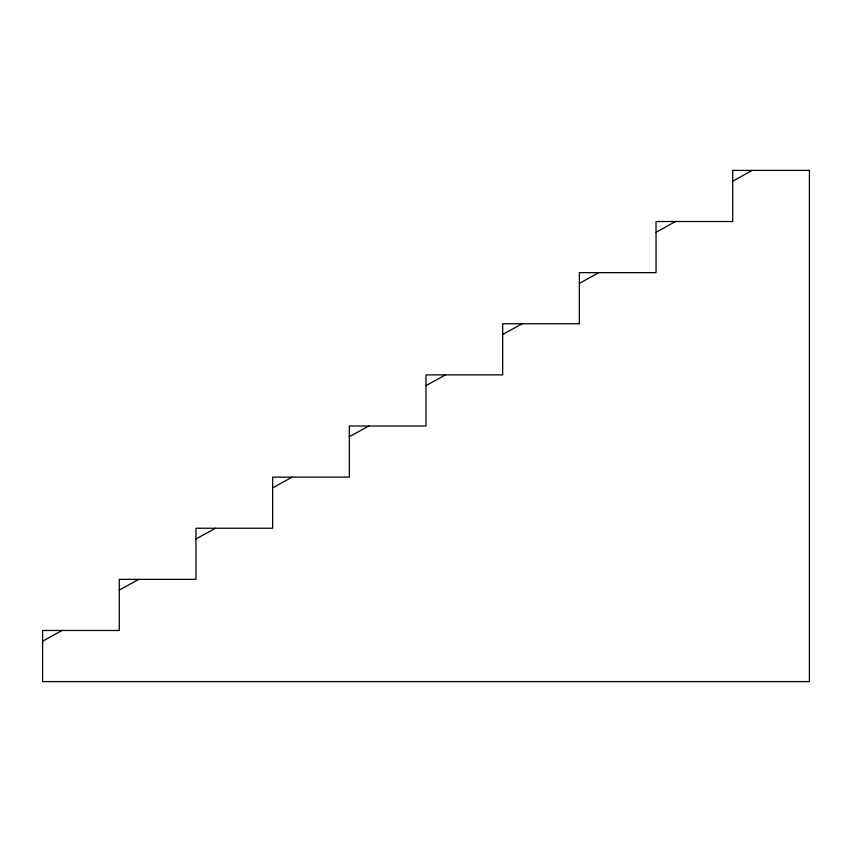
<?xml version="1.0" encoding="UTF-8"?>
<svg xmlns="http://www.w3.org/2000/svg" width="852" height="852" viewBox="0 0 852 852"><rect width="100%" height="100%" fill="white"/><g stroke="black" fill="none" stroke-linecap="round" stroke-linejoin="round"><path stroke-width="1.28" d="M732.72 181.135L752.199 170.4M656.04 232.255L675.519 221.52M579.36 283.375L598.839 272.64M502.68 334.495L522.159 323.76M426 385.615L445.479 374.88M349.32 436.735L368.799 426M272.64 487.855L292.119 477.12M195.96 538.975L215.439 528.24M119.28 590.095L138.759 579.36M42.6 641.215L62.079 630.48M809.4 170.4L732.72 170.4L732.72 221.52L656.04 221.52L656.04 272.64L579.36 272.64L579.36 323.76L502.68 323.76L502.68 374.88L426 374.88L426 426L349.32 426L349.32 477.12L272.64 477.12L272.64 528.24L195.96 528.24L195.96 579.36L119.28 579.36L119.28 630.48L42.6 630.48L42.6 681.6L809.4 681.6L809.4 170.4"/></g></svg>
